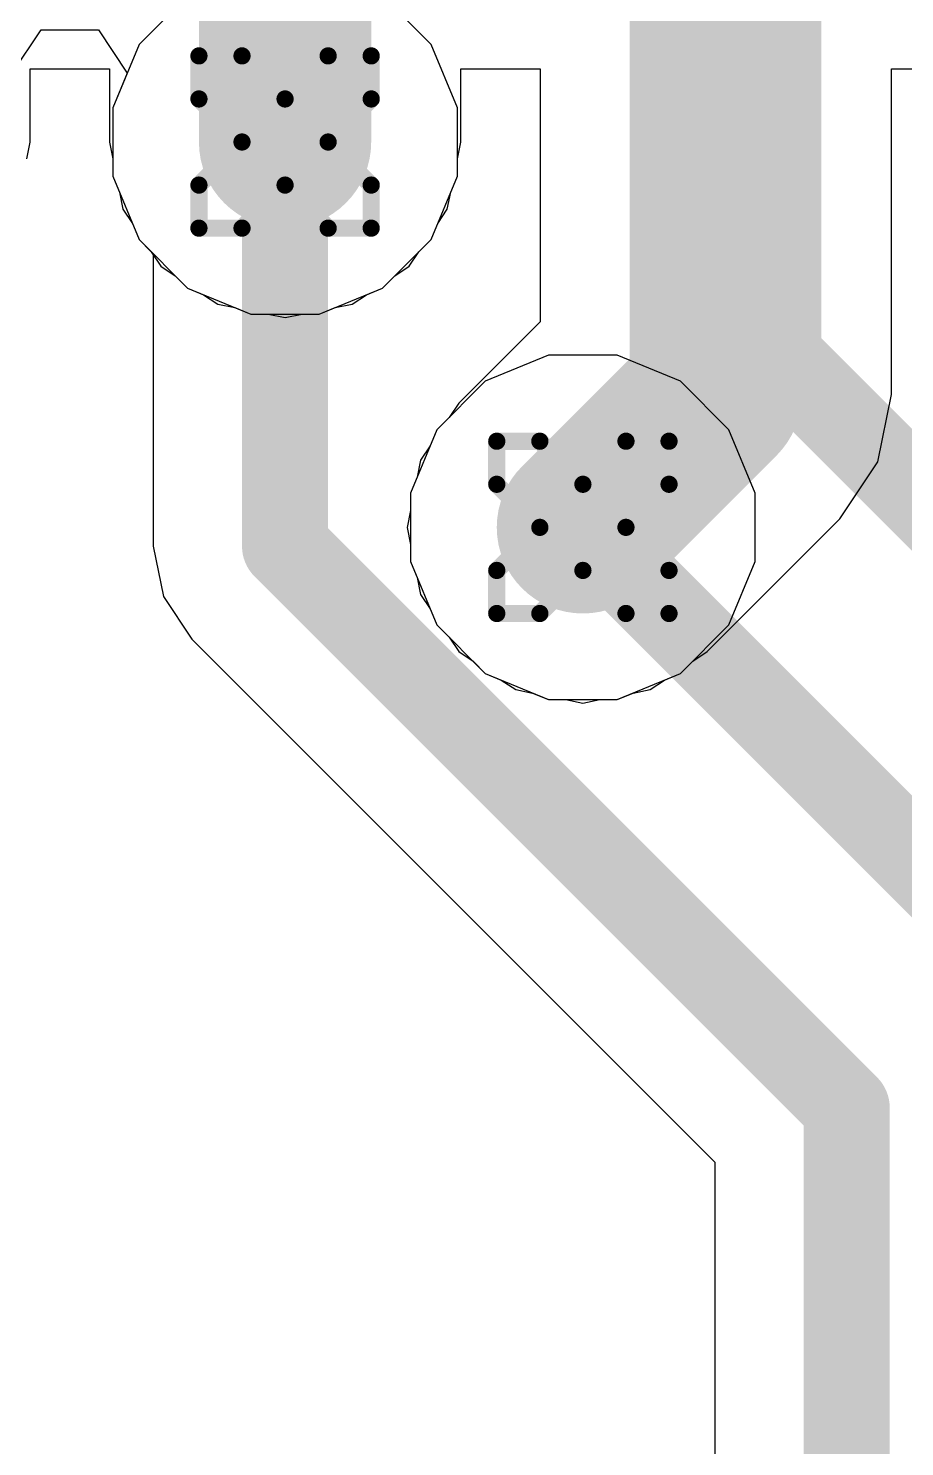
# Model space of a CAD drawing. Header units: inches. Extents: x -13 to 366, y -4 to 120.
# Drawn here: x 23.881 to 26.465, y 31.77 to 35.952 of the extents above; entities that cross this region are included whole.
import ezdxf

# ---------------------------------------------------------------- set-up
doc = ezdxf.new("R2010")
doc.units = ezdxf.units.IN
for name, color, linetype in [('Bottom Layer', 5, 'Continuous'), ('Drill Drawing', 1, 'Continuous'), ('GND', 16, 'Continuous'), ('POWER', 76, 'Continuous'), ('Top Layer', 1, 'Continuous'), ('Via Holes', 16, 'Continuous')]:
    doc.layers.add(name, color=color, linetype=linetype)

msp = doc.modelspace()

# ---------------------------------------------------------------- hatches: boundary and pattern name
at = {"layer": 'Bottom Layer'}
h = msp.add_hatch(color=5, dxfattribs=at)
edge = h.paths.add_edge_path()
edge.add_arc((24.638, 35.6171), 0.254, 0, 360)
h = msp.add_hatch(color=5, dxfattribs=at)
edge = h.paths.add_edge_path()
edge.add_arc((25.5163, 34.4808), 0.254, 0, 360)
at = {"layer": 'GND'}
h = msp.add_hatch(color=16, dxfattribs=at)
edge = h.paths.add_edge_path()
edge.add_arc((24.638, 35.6171), 0.254, 0, 360)
h = msp.add_hatch(color=16, dxfattribs=at)
edge = h.paths.add_edge_path()
edge.add_arc((25.5163, 34.4808), 0.254, 0, 360)
at = {"layer": 'POWER'}
h = msp.add_hatch(color=76, dxfattribs=at)
edge = h.paths.add_edge_path()
edge.add_arc((24.638, 35.6171), 0.254, 0, 360)
h = msp.add_hatch(color=76, dxfattribs=at)
edge = h.paths.add_edge_path()
edge.add_arc((25.5163, 34.4808), 0.254, 0, 360)
at = {"layer": 'Top Layer'}
h = msp.add_hatch(color=1, dxfattribs=at)
edge = h.paths.add_edge_path()
edge.add_arc((24.638, 35.6171), 0.254, 0, 360)
h = msp.add_hatch(color=1, dxfattribs=at)
edge = h.paths.add_edge_path()
edge.add_arc((25.5163, 34.4808), 0.254, 0, 360)
at = {"layer": 'Via Holes'}
h = msp.add_hatch(color=7, dxfattribs=at)
edge = h.paths.add_edge_path()
edge.add_arc((24.638, 35.6171), 0.127, 0, 360)
h = msp.add_hatch(color=7, dxfattribs=at)
edge = h.paths.add_edge_path()
edge.add_arc((25.5163, 34.4808), 0.127, 0, 360)

# ---------------------------------------------------------------- linework, layer by layer
at = {"layer": 'Bottom Layer'}
for p, q in [((23.8336, 35.8205), (23.9185, 35.9475)), ((23.9185, 35.9475), (24.0875, 35.9475)), ((24.0875, 35.9475), (24.1724, 35.8205)), ((24.1724, 35.8205), (24.13, 35.7182)), ((24.13, 35.7182), (24.13, 35.5161)), ((24.13, 35.5161), (24.2073, 35.3294)), ((24.2073, 35.3294), (24.2495, 35.2872)), ((24.2495, 35.2872), (24.2495, 34.4255)), ((24.2495, 34.4255), (24.2791, 34.2769)), ((24.2791, 34.2769), (24.3633, 34.1508)), ((24.3633, 34.1508), (25.9056, 32.6085)), ((25.9056, 32.6085), (25.9056, 26.3985))]:
    msp.add_line(p, q, dxfattribs=at)
for points in [[(26.0924, 34.9859, 0.254, 0.254, 0), (26.0924, 36.084, 0.254, 0.254, 0)], [(24.638, 34.4255, 0.254, 0.254, 0), (24.638, 35.6171, 0.254, 0.254, 0)], [(26.0924, 34.9859, 0.254, 0.254, 0), (26.5976, 34.4808, 0.254, 0.254, 0)], [(25.5163, 34.4808, 0.254, 0.254, 0), (26.7513, 33.2458, 0.254, 0.254, 0)], [(24.638, 34.4255, 0.254, 0.254, 0), (26.2941, 32.7694, 0.254, 0.254, 0)], [(26.2941, 3.0863, 0.254, 0.254, 0), (26.2941, 32.7694, 0.254, 0.254, 0)]]:
    msp.add_lwpolyline(points, format="xyseb", dxfattribs=at)
for points in [[(24.5745, 35.6171, 0.127, 0.127, 1), (24.7015, 35.6171, 0.127, 0.127, 1)], [(26.0289, 34.9859, 0.127, 0.127, 1), (26.1559, 34.9859, 0.127, 0.127, 1)], [(26.0289, 34.9859, 0.127, 0.127, 1), (26.1559, 34.9859, 0.127, 0.127, 1)], [(25.4528, 34.4808, 0.127, 0.127, 1), (25.5798, 34.4808, 0.127, 0.127, 1)], [(24.5745, 34.4255, 0.127, 0.127, 1), (24.7015, 34.4255, 0.127, 0.127, 1)], [(24.5745, 34.4255, 0.127, 0.127, 1), (24.7015, 34.4255, 0.127, 0.127, 1)], [(26.2306, 32.7694, 0.127, 0.127, 1), (26.3576, 32.7694, 0.127, 0.127, 1)], [(26.2306, 32.7694, 0.127, 0.127, 1), (26.3576, 32.7694, 0.127, 0.127, 1)]]:
    msp.add_lwpolyline(points, format="xyseb", close=True, dxfattribs=at)
at = {"layer": 'Drill Drawing'}
for points in [[(24.384, 35.7441, 0.0508, 0.0508, 0), (24.384, 35.8711, 0.0508, 0.0508, 0)], [(24.384, 35.8711, 0.0508, 0.0508, 0), (24.511, 35.8711, 0.0508, 0.0508, 0)], [(24.511, 35.8711, 0.0508, 0.0508, 0), (24.638, 35.7441, 0.0508, 0.0508, 0)], [(24.638, 35.7441, 0.0508, 0.0508, 0), (24.765, 35.8711, 0.0508, 0.0508, 0)], [(24.765, 35.8711, 0.0508, 0.0508, 0), (24.892, 35.8711, 0.0508, 0.0508, 0)], [(24.892, 35.7441, 0.0508, 0.0508, 0), (24.892, 35.8711, 0.0508, 0.0508, 0)], [(24.384, 35.7441, 0.0508, 0.0508, 0), (24.511, 35.6171, 0.0508, 0.0508, 0)], [(24.765, 35.6171, 0.0508, 0.0508, 0), (24.892, 35.7441, 0.0508, 0.0508, 0)], [(24.384, 35.4901, 0.0508, 0.0508, 0), (24.511, 35.6171, 0.0508, 0.0508, 0)], [(24.765, 35.6171, 0.0508, 0.0508, 0), (24.892, 35.4901, 0.0508, 0.0508, 0)], [(24.384, 35.3631, 0.0508, 0.0508, 0), (24.384, 35.4901, 0.0508, 0.0508, 0)], [(24.511, 35.3631, 0.0508, 0.0508, 0), (24.638, 35.4901, 0.0508, 0.0508, 0)], [(24.638, 35.4901, 0.0508, 0.0508, 0), (24.765, 35.3631, 0.0508, 0.0508, 0)], [(24.892, 35.3631, 0.0508, 0.0508, 0), (24.892, 35.4901, 0.0508, 0.0508, 0)], [(24.384, 35.3631, 0.0508, 0.0508, 0), (24.511, 35.3631, 0.0508, 0.0508, 0)], [(24.765, 35.3631, 0.0508, 0.0508, 0), (24.892, 35.3631, 0.0508, 0.0508, 0)], [(25.2623, 34.6078, 0.0508, 0.0508, 0), (25.2623, 34.7348, 0.0508, 0.0508, 0)], [(25.2623, 34.7348, 0.0508, 0.0508, 0), (25.3893, 34.7348, 0.0508, 0.0508, 0)], [(25.3893, 34.7348, 0.0508, 0.0508, 0), (25.5163, 34.6078, 0.0508, 0.0508, 0)], [(25.5163, 34.6078, 0.0508, 0.0508, 0), (25.6433, 34.7348, 0.0508, 0.0508, 0)], [(25.6433, 34.7348, 0.0508, 0.0508, 0), (25.7703, 34.7348, 0.0508, 0.0508, 0)], [(25.7703, 34.6078, 0.0508, 0.0508, 0), (25.7703, 34.7348, 0.0508, 0.0508, 0)], [(25.2623, 34.6078, 0.0508, 0.0508, 0), (25.3893, 34.4808, 0.0508, 0.0508, 0)], [(25.6433, 34.4808, 0.0508, 0.0508, 0), (25.7703, 34.6078, 0.0508, 0.0508, 0)], [(25.2623, 34.3538, 0.0508, 0.0508, 0), (25.3893, 34.4808, 0.0508, 0.0508, 0)], [(25.6433, 34.4808, 0.0508, 0.0508, 0), (25.7703, 34.3538, 0.0508, 0.0508, 0)], [(25.2623, 34.2268, 0.0508, 0.0508, 0), (25.2623, 34.3538, 0.0508, 0.0508, 0)], [(25.3893, 34.2268, 0.0508, 0.0508, 0), (25.5163, 34.3538, 0.0508, 0.0508, 0)], [(25.5163, 34.3538, 0.0508, 0.0508, 0), (25.6433, 34.2268, 0.0508, 0.0508, 0)], [(25.7703, 34.2268, 0.0508, 0.0508, 0), (25.7703, 34.3538, 0.0508, 0.0508, 0)], [(25.2623, 34.2268, 0.0508, 0.0508, 0), (25.3893, 34.2268, 0.0508, 0.0508, 0)], [(25.6433, 34.2268, 0.0508, 0.0508, 0), (25.7703, 34.2268, 0.0508, 0.0508, 0)]]:
    msp.add_lwpolyline(points, format="xyseb", dxfattribs=at)
for points in [[(24.3713, 35.8711, 0.0254, 0.0254, 1), (24.3967, 35.8711, 0.0254, 0.0254, 1)], [(24.3713, 35.8711, 0.0254, 0.0254, 1), (24.3967, 35.8711, 0.0254, 0.0254, 1)], [(24.4983, 35.8711, 0.0254, 0.0254, 1), (24.5237, 35.8711, 0.0254, 0.0254, 1)], [(24.4983, 35.8711, 0.0254, 0.0254, 1), (24.5237, 35.8711, 0.0254, 0.0254, 1)], [(24.7523, 35.8711, 0.0254, 0.0254, 1), (24.7777, 35.8711, 0.0254, 0.0254, 1)], [(24.7523, 35.8711, 0.0254, 0.0254, 1), (24.7777, 35.8711, 0.0254, 0.0254, 1)], [(24.8793, 35.8711, 0.0254, 0.0254, 1), (24.9047, 35.8711, 0.0254, 0.0254, 1)], [(24.8793, 35.8711, 0.0254, 0.0254, 1), (24.9047, 35.8711, 0.0254, 0.0254, 1)], [(24.3713, 35.7441, 0.0254, 0.0254, 1), (24.3967, 35.7441, 0.0254, 0.0254, 1)], [(24.3713, 35.7441, 0.0254, 0.0254, 1), (24.3967, 35.7441, 0.0254, 0.0254, 1)], [(24.6253, 35.7441, 0.0254, 0.0254, 1), (24.6507, 35.7441, 0.0254, 0.0254, 1)], [(24.6253, 35.7441, 0.0254, 0.0254, 1), (24.6507, 35.7441, 0.0254, 0.0254, 1)], [(24.8793, 35.7441, 0.0254, 0.0254, 1), (24.9047, 35.7441, 0.0254, 0.0254, 1)], [(24.8793, 35.7441, 0.0254, 0.0254, 1), (24.9047, 35.7441, 0.0254, 0.0254, 1)], [(24.4983, 35.6171, 0.0254, 0.0254, 1), (24.5237, 35.6171, 0.0254, 0.0254, 1)], [(24.4983, 35.6171, 0.0254, 0.0254, 1), (24.5237, 35.6171, 0.0254, 0.0254, 1)], [(24.7523, 35.6171, 0.0254, 0.0254, 1), (24.7777, 35.6171, 0.0254, 0.0254, 1)], [(24.7523, 35.6171, 0.0254, 0.0254, 1), (24.7777, 35.6171, 0.0254, 0.0254, 1)], [(24.3713, 35.4901, 0.0254, 0.0254, 1), (24.3967, 35.4901, 0.0254, 0.0254, 1)], [(24.3713, 35.4901, 0.0254, 0.0254, 1), (24.3967, 35.4901, 0.0254, 0.0254, 1)], [(24.6253, 35.4901, 0.0254, 0.0254, 1), (24.6507, 35.4901, 0.0254, 0.0254, 1)], [(24.6253, 35.4901, 0.0254, 0.0254, 1), (24.6507, 35.4901, 0.0254, 0.0254, 1)], [(24.8793, 35.4901, 0.0254, 0.0254, 1), (24.9047, 35.4901, 0.0254, 0.0254, 1)], [(24.8793, 35.4901, 0.0254, 0.0254, 1), (24.9047, 35.4901, 0.0254, 0.0254, 1)], [(24.3713, 35.3631, 0.0254, 0.0254, 1), (24.3967, 35.3631, 0.0254, 0.0254, 1)], [(24.3713, 35.3631, 0.0254, 0.0254, 1), (24.3967, 35.3631, 0.0254, 0.0254, 1)], [(24.4983, 35.3631, 0.0254, 0.0254, 1), (24.5237, 35.3631, 0.0254, 0.0254, 1)], [(24.4983, 35.3631, 0.0254, 0.0254, 1), (24.5237, 35.3631, 0.0254, 0.0254, 1)], [(24.7523, 35.3631, 0.0254, 0.0254, 1), (24.7777, 35.3631, 0.0254, 0.0254, 1)], [(24.7523, 35.3631, 0.0254, 0.0254, 1), (24.7777, 35.3631, 0.0254, 0.0254, 1)], [(24.8793, 35.3631, 0.0254, 0.0254, 1), (24.9047, 35.3631, 0.0254, 0.0254, 1)], [(24.8793, 35.3631, 0.0254, 0.0254, 1), (24.9047, 35.3631, 0.0254, 0.0254, 1)], [(25.2496, 34.7348, 0.0254, 0.0254, 1), (25.275, 34.7348, 0.0254, 0.0254, 1)], [(25.2496, 34.7348, 0.0254, 0.0254, 1), (25.275, 34.7348, 0.0254, 0.0254, 1)], [(25.3766, 34.7348, 0.0254, 0.0254, 1), (25.402, 34.7348, 0.0254, 0.0254, 1)], [(25.3766, 34.7348, 0.0254, 0.0254, 1), (25.402, 34.7348, 0.0254, 0.0254, 1)], [(25.6306, 34.7348, 0.0254, 0.0254, 1), (25.656, 34.7348, 0.0254, 0.0254, 1)], [(25.6306, 34.7348, 0.0254, 0.0254, 1), (25.656, 34.7348, 0.0254, 0.0254, 1)], [(25.7576, 34.7348, 0.0254, 0.0254, 1), (25.783, 34.7348, 0.0254, 0.0254, 1)], [(25.7576, 34.7348, 0.0254, 0.0254, 1), (25.783, 34.7348, 0.0254, 0.0254, 1)], [(25.2496, 34.6078, 0.0254, 0.0254, 1), (25.275, 34.6078, 0.0254, 0.0254, 1)], [(25.2496, 34.6078, 0.0254, 0.0254, 1), (25.275, 34.6078, 0.0254, 0.0254, 1)], [(25.5036, 34.6078, 0.0254, 0.0254, 1), (25.529, 34.6078, 0.0254, 0.0254, 1)], [(25.5036, 34.6078, 0.0254, 0.0254, 1), (25.529, 34.6078, 0.0254, 0.0254, 1)], [(25.7576, 34.6078, 0.0254, 0.0254, 1), (25.783, 34.6078, 0.0254, 0.0254, 1)], [(25.7576, 34.6078, 0.0254, 0.0254, 1), (25.783, 34.6078, 0.0254, 0.0254, 1)], [(25.3766, 34.4808, 0.0254, 0.0254, 1), (25.402, 34.4808, 0.0254, 0.0254, 1)], [(25.3766, 34.4808, 0.0254, 0.0254, 1), (25.402, 34.4808, 0.0254, 0.0254, 1)], [(25.6306, 34.4808, 0.0254, 0.0254, 1), (25.656, 34.4808, 0.0254, 0.0254, 1)], [(25.6306, 34.4808, 0.0254, 0.0254, 1), (25.656, 34.4808, 0.0254, 0.0254, 1)], [(25.2496, 34.3538, 0.0254, 0.0254, 1), (25.275, 34.3538, 0.0254, 0.0254, 1)], [(25.2496, 34.3538, 0.0254, 0.0254, 1), (25.275, 34.3538, 0.0254, 0.0254, 1)], [(25.5036, 34.3538, 0.0254, 0.0254, 1), (25.529, 34.3538, 0.0254, 0.0254, 1)], [(25.5036, 34.3538, 0.0254, 0.0254, 1), (25.529, 34.3538, 0.0254, 0.0254, 1)], [(25.7576, 34.3538, 0.0254, 0.0254, 1), (25.783, 34.3538, 0.0254, 0.0254, 1)], [(25.7576, 34.3538, 0.0254, 0.0254, 1), (25.783, 34.3538, 0.0254, 0.0254, 1)], [(25.2496, 34.2268, 0.0254, 0.0254, 1), (25.275, 34.2268, 0.0254, 0.0254, 1)], [(25.2496, 34.2268, 0.0254, 0.0254, 1), (25.275, 34.2268, 0.0254, 0.0254, 1)], [(25.3766, 34.2268, 0.0254, 0.0254, 1), (25.402, 34.2268, 0.0254, 0.0254, 1)], [(25.3766, 34.2268, 0.0254, 0.0254, 1), (25.402, 34.2268, 0.0254, 0.0254, 1)], [(25.6306, 34.2268, 0.0254, 0.0254, 1), (25.656, 34.2268, 0.0254, 0.0254, 1)], [(25.6306, 34.2268, 0.0254, 0.0254, 1), (25.656, 34.2268, 0.0254, 0.0254, 1)], [(25.7576, 34.2268, 0.0254, 0.0254, 1), (25.783, 34.2268, 0.0254, 0.0254, 1)], [(25.7576, 34.2268, 0.0254, 0.0254, 1), (25.783, 34.2268, 0.0254, 0.0254, 1)]]:
    msp.add_lwpolyline(points, format="xyseb", close=True, dxfattribs=at)
at = {"layer": 'GND'}
for p, q in [((24.3502, 36.0478), (24.2073, 35.9049)), ((25.0687, 35.9049), (24.9258, 36.0478)), ((24.2073, 35.9049), (24.13, 35.7182)), ((25.146, 35.7182), (25.0687, 35.9049)), ((24.13, 35.7182), (24.13, 35.5161)), ((25.146, 35.5161), (25.146, 35.7182)), ((24.13, 35.5161), (24.2073, 35.3294)), ((25.0687, 35.3294), (25.146, 35.5161)), ((24.2073, 35.3294), (24.3502, 35.1865)), ((24.9258, 35.1865), (25.0687, 35.3294)), ((24.3502, 35.1865), (24.537, 35.1091)), ((24.739, 35.1091), (24.9258, 35.1865)), ((24.537, 35.1091), (24.739, 35.1091)), ((25.4153, 34.9888), (25.2285, 34.9114)), ((25.6174, 34.9888), (25.4153, 34.9888)), ((25.8041, 34.9114), (25.6174, 34.9888)), ((25.2285, 34.9114), (25.0856, 34.7685)), ((25.947, 34.7685), (25.8041, 34.9114)), ((25.0856, 34.7685), (25.0083, 34.5818)), ((26.0243, 34.5818), (25.947, 34.7685)), ((25.0083, 34.5818), (25.0083, 34.3797)), ((26.0243, 34.3797), (26.0243, 34.5818)), ((25.0083, 34.3797), (25.0856, 34.193)), ((25.947, 34.193), (26.0243, 34.3797)), ((25.0856, 34.193), (25.2285, 34.0501)), ((25.8041, 34.0501), (25.947, 34.193)), ((25.2285, 34.0501), (25.4153, 33.9728)), ((25.6174, 33.9728), (25.8041, 34.0501)), ((25.4153, 33.9728), (25.6174, 33.9728))]:
    msp.add_line(p, q, dxfattribs=at)
at = {"layer": 'POWER'}
for p, q in [((24.3502, 36.0478), (24.2073, 35.9049)), ((25.0687, 35.9049), (24.9258, 36.0478)), ((24.2073, 35.9049), (24.13, 35.7182)), ((25.146, 35.7182), (25.0687, 35.9049)), ((24.13, 35.7182), (24.13, 35.5161)), ((25.146, 35.5161), (25.146, 35.7182)), ((24.13, 35.5161), (24.2073, 35.3294)), ((25.0687, 35.3294), (25.146, 35.5161)), ((24.2073, 35.3294), (24.3502, 35.1865)), ((24.9258, 35.1865), (25.0687, 35.3294)), ((24.3502, 35.1865), (24.537, 35.1091)), ((24.739, 35.1091), (24.9258, 35.1865)), ((24.537, 35.1091), (24.739, 35.1091)), ((25.4153, 34.9888), (25.2285, 34.9114)), ((25.6174, 34.9888), (25.4153, 34.9888)), ((25.8041, 34.9114), (25.6174, 34.9888)), ((25.2285, 34.9114), (25.0856, 34.7685)), ((25.947, 34.7685), (25.8041, 34.9114)), ((25.0856, 34.7685), (25.0083, 34.5818)), ((26.0243, 34.5818), (25.947, 34.7685)), ((25.0083, 34.5818), (25.0083, 34.3797)), ((26.0243, 34.3797), (26.0243, 34.5818)), ((25.0083, 34.3797), (25.0856, 34.193)), ((25.947, 34.193), (26.0243, 34.3797)), ((25.0856, 34.193), (25.2285, 34.0501)), ((25.8041, 34.0501), (25.947, 34.193)), ((25.2285, 34.0501), (25.4153, 33.9728)), ((25.6174, 33.9728), (25.8041, 34.0501)), ((25.4153, 33.9728), (25.6174, 33.9728))]:
    msp.add_line(p, q, dxfattribs=at)
at = {"layer": 'Top Layer'}
for p, q in [((23.886, 35.6171), (23.886, 35.833)), ((23.886, 35.833), (24.12, 35.833)), ((24.12, 35.833), (24.12, 35.6171)), ((25.156, 35.6171), (25.156, 35.833)), ((25.156, 35.833), (25.39, 35.833)), ((25.39, 35.833), (25.39, 35.087)), ((26.426, 34.8724), (26.426, 35.833)), ((26.426, 35.833), (26.66, 35.833)), ((23.876, 35.5671), (23.886, 35.6171)), ((24.12, 35.6171), (24.13, 35.5671)), ((25.146, 35.5671), (25.156, 35.6171)), ((24.13, 35.5671), (24.13, 35.5161)), ((25.146, 35.5161), (25.146, 35.5671)), ((24.13, 35.5161), (24.1495, 35.469)), ((25.1265, 35.469), (25.146, 35.5161)), ((24.1495, 35.469), (24.1595, 35.4189)), ((25.1165, 35.4189), (25.1265, 35.469)), ((24.1595, 35.4189), (24.1878, 35.3765)), ((25.0882, 35.3765), (25.1165, 35.4189)), ((24.1878, 35.3765), (24.2073, 35.3294)), ((25.0687, 35.3294), (25.0882, 35.3765)), ((24.2073, 35.3294), (24.2434, 35.2933)), ((25.0326, 35.2933), (25.0687, 35.3294)), ((24.2434, 35.2933), (24.2718, 35.2509)), ((25.0042, 35.2509), (25.0326, 35.2933)), ((24.2718, 35.2509), (24.3142, 35.2225)), ((24.3142, 35.2225), (24.3502, 35.1865)), ((24.9258, 35.1865), (24.9618, 35.2225)), ((24.9618, 35.2225), (25.0042, 35.2509)), ((24.3502, 35.1865), (24.3974, 35.1669)), ((24.8786, 35.1669), (24.9258, 35.1865)), ((24.3974, 35.1669), (24.4398, 35.1386)), ((24.4398, 35.1386), (24.4898, 35.1287)), ((24.7862, 35.1287), (24.8362, 35.1386)), ((24.8362, 35.1386), (24.8786, 35.1669)), ((24.4898, 35.1287), (24.537, 35.1091)), ((24.537, 35.1091), (24.588, 35.1091)), ((24.588, 35.1091), (24.638, 35.0992)), ((24.638, 35.0992), (24.688, 35.1091)), ((24.688, 35.1091), (24.739, 35.1091)), ((24.739, 35.1091), (24.7862, 35.1287)), ((25.39, 35.087), (25.1501, 34.847)), ((25.1501, 34.847), (25.1217, 34.8046)), ((26.3865, 34.6742), (26.426, 34.8724)), ((25.1217, 34.8046), (25.0856, 34.7685)), ((25.0856, 34.7685), (25.0661, 34.7214)), ((25.0661, 34.7214), (25.0378, 34.679)), ((25.0378, 34.679), (25.0278, 34.6289)), ((26.2742, 34.5062), (26.3865, 34.6742)), ((25.0278, 34.6289), (25.0083, 34.5818)), ((25.0083, 34.5818), (25.0083, 34.5308)), ((25.0083, 34.5308), (24.9984, 34.4808)), ((25.8826, 34.1145), (26.2742, 34.5062)), ((24.9984, 34.4808), (25.0083, 34.4307)), ((25.0083, 34.4307), (25.0083, 34.3797)), ((25.0083, 34.3797), (25.0278, 34.3326)), ((25.0278, 34.3326), (25.0378, 34.2825)), ((25.0378, 34.2825), (25.0661, 34.2401)), ((25.0661, 34.2401), (25.0856, 34.193)), ((25.0856, 34.193), (25.1217, 34.1569)), ((25.1217, 34.1569), (25.1501, 34.1145)), ((25.1501, 34.1145), (25.1925, 34.0862)), ((25.1925, 34.0862), (25.2285, 34.0501)), ((25.8041, 34.0501), (25.8401, 34.0862)), ((25.8401, 34.0862), (25.8826, 34.1145)), ((25.2285, 34.0501), (25.2757, 34.0306)), ((25.7569, 34.0306), (25.8041, 34.0501)), ((25.2757, 34.0306), (25.3181, 34.0022)), ((25.3181, 34.0022), (25.3681, 33.9923)), ((25.6645, 33.9923), (25.7145, 34.0022)), ((25.7145, 34.0022), (25.7569, 34.0306)), ((25.3681, 33.9923), (25.4153, 33.9728)), ((25.4153, 33.9728), (25.4663, 33.9728)), ((25.4663, 33.9728), (25.5163, 33.9628)), ((25.5163, 33.9628), (25.5663, 33.9728)), ((25.5663, 33.9728), (25.6174, 33.9728)), ((25.6174, 33.9728), (25.6645, 33.9923))]:
    msp.add_line(p, q, dxfattribs=at)
for points in [[(24.638, 35.6171, 0.508, 0.508, 0), (24.638, 36.837, 0.508, 0.508, 0)], [(25.908, 34.8724, 0.508, 0.508, 0), (25.908, 36.837, 0.508, 0.508, 0)], [(25.5163, 34.4808, 0.508, 0.508, 0), (25.908, 34.8724, 0.508, 0.508, 0)]]:
    msp.add_lwpolyline(points, format="xyseb", dxfattribs=at)
for points in [[(24.511, 35.6171, 0.254, 0.254, 1), (24.765, 35.6171, 0.254, 0.254, 1)], [(25.781, 34.8724, 0.254, 0.254, 1), (26.035, 34.8724, 0.254, 0.254, 1)], [(25.781, 34.8724, 0.254, 0.254, 1), (26.035, 34.8724, 0.254, 0.254, 1)], [(25.3893, 34.4808, 0.254, 0.254, 1), (25.6433, 34.4808, 0.254, 0.254, 1)]]:
    msp.add_lwpolyline(points, format="xyseb", close=True, dxfattribs=at)

doc.saveas('drawing.dxf')
